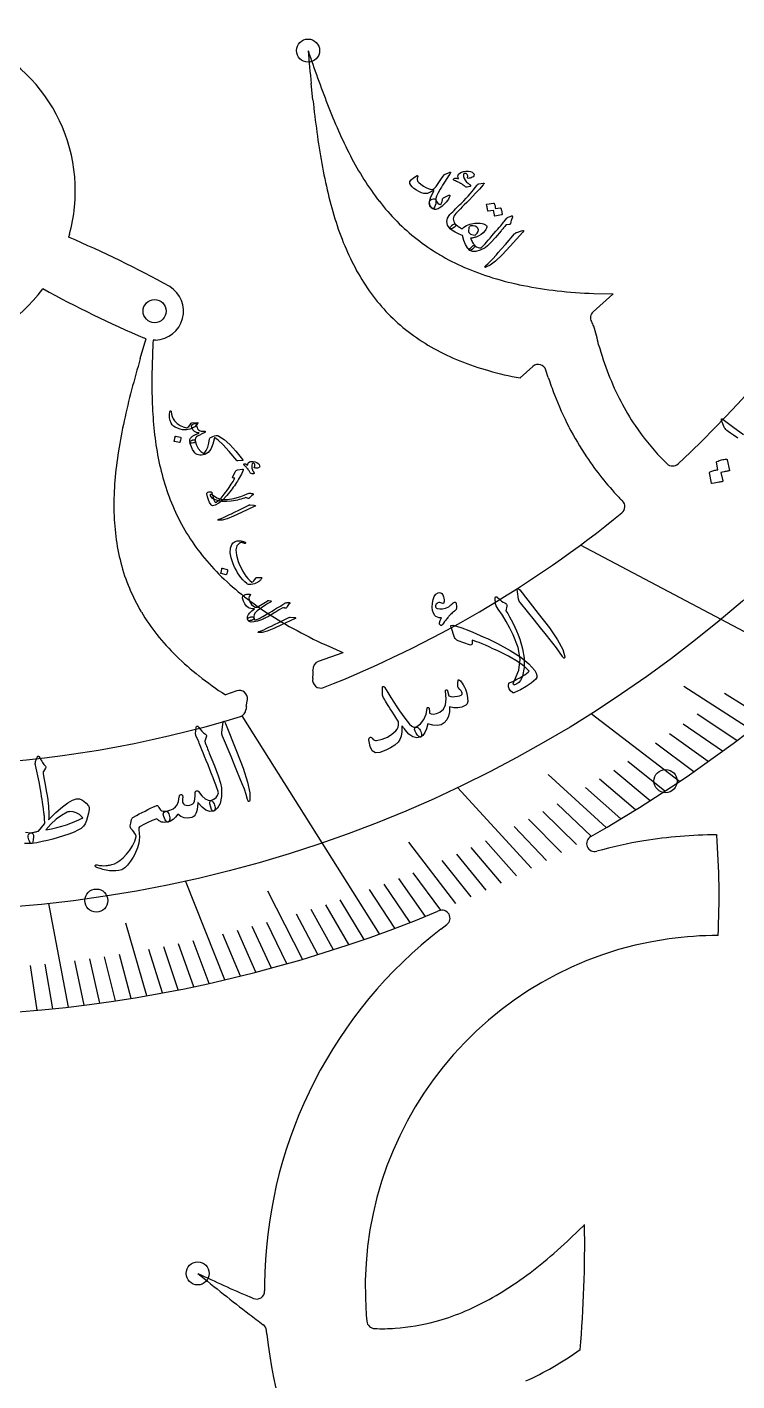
# Model space of a CAD drawing. Header units: millimetres. Extents: x -60 to 60, y -60 to 60.
# Drawn here: x 3.6 to 25.73, y -37.08 to 5.1 of the extents above; entities that cross this region are included whole.
import ezdxf

# ---------------------------------------------------------------- set-up
doc = ezdxf.new("R2010")
doc.units = ezdxf.units.MM
for name, color, linetype in [('CUT_INNER', 6, 'Continuous'), ('CUT_OUTER', 1, 'Continuous'), ('ENGRAVE', 7, 'Continuous'), ('ENGRAVE_FINE', 8, 'Continuous'), ('TEXT', 5, 'Continuous')]:
    doc.layers.add(name, color=color, linetype=linetype)

msp = doc.modelspace()

# ---------------------------------------------------------------- linework, layer by layer
at = {"layer": 'CUT_INNER'}
for points in [[(12.508, 2.835), (12.454, 3.343)], [(4.915, -1.362), (4.891, -1.443)], [(21.263, -3.196), (21.852, -3.211), (21.858, -3.211), (21.854, -3.215), (21.244, -3.767)], [(7.126, -5.225), (7.271, -4.735), (7.309, -4.609), (7.258, -4.593)], [(7.605, -4.648), (7.524, -4.647)], [(19.366, -5.47), (18.973, -5.826), (18.968, -5.83)], [(19.845, -5.819), (19.772, -5.582)], [(23.363, -8.318), (23.548, -8.5)], [(12.906, -14.147), (13.445, -14.386), (13.45, -14.389), (13.445, -14.391), (12.671, -14.668)], [(10.132, -15.576), (9.784, -15.701), (9.779, -15.702)], [(10.431, -16.061), (10.463, -15.849)], [(25.091, -20.064), (25.096, -20.065), (25.096, -20.069)], [(16.436, -22.432), (16.401, -22.447)], [(16.492, -23.006), (16.683, -22.862)], [(25.139, -23.201), (25.134, -23.201)], [(20.55, -32.624), (20.972, -32.212), (20.976, -32.208)], [(10.546, -34.463), (10.657, -34.509)], [(14.17, -35.026), (14.188, -35.22)], [(11.075, -35.625), (11.064, -35.506)]]:
    msp.add_lwpolyline(points, dxfattribs=at)
for centre, radius, start, end in [((0.001, 17.144), 42.853, 299.5985, 349.5534), ((0, 0), 5.1, 354.3557, 323.3202), ((0.003, 17.144), 35.052, 312.9694, 340.2817), ((150.139, 17.178), 138.378, 185.31119, 185.73794), ((120.272, 42.035), 114.301, 199.23999, 199.68948), ((44.308, 14.858), 33.622, 199.7004, 201.2205), ((49.642, 6.867), 37.352, 186.1973, 187.7505), ((31.27, 9.794), 19.635, 201.2166, 203.7852), ((36.016, 5.01), 23.601, 187.7439, 190.1451), ((25.718, 7.346), 13.567, 203.7815, 207.4342), ((29.04, 3.759), 16.514, 190.1368, 193.4639), ((22.767, 5.814), 10.243, 207.4339, 212.1818), ((21.099, 4.765), 8.272, 212.1891, 217.9759), ((24.863, 2.758), 12.218, 193.4558, 197.7928), ((20.202, 4.068), 7.136, 217.9944, 224.6501), ((0, 0), 5.1, 344.514, 354.3578), ((22.212, 1.906), 9.434, 197.7882, 203.1955), ((19.805, 3.678), 6.58, 224.662, 239.3289), ((-8.81, -33.496), 34.859, 61.0859, 66.8553), ((20.543, 1.191), 7.618, 203.1995, 209.6656), ((20.078, 4.143), 7.119, 239.3427, 246.4618), ((20.501, 5.12), 8.183, 246.4818, 253.0132), ((19.572, 0.64), 6.501, 209.6835, 217.065), ((21.002, 6.763), 9.901, 253.0207, 258.7723), ((21.494, 9.239), 12.425, 258.7703, 263.6789), ((21.019, 27.621), 35.029, 241.1003, 246.8691), ((7.572, -3.749), 0.9, 272.1094, 58.3594), ((19.079, 0.267), 5.883, 217.0565, 233.2503), ((21.886, 12.766), 15.975, 263.6715, 267.7623), ((21.412, -3.953), 0.25, 132.1875, 208.519), ((20.477, -4.494), 0.831, 19.4597, 30.5382), ((15.41, -6.078), 6.14, 12.0463, 17.6382), ((19.333, 0.614), 6.312, 233.2878, 241.0743), ((40.995, -6.283), 33.511, 177.2016, 178.7218), ((19.797, 1.461), 7.279, 241.0981, 248.1559), ((30.878, -2.138), 9.83, 195.687, 201.3727), ((42.976, -15.71), 37.352, 163.6973, 165.2505), ((20.393, 2.949), 8.882, 248.164, 254.2777), ((19.533, -5.656), 0.25, 17.1412, 132.1875), ((27.123, -5.976), 19.635, 178.7166, 181.2852), ((21.018, 5.16), 11.179, 254.2626, 259.4357), ((30.433, -2.3), 11.157, 198.3831, 201.2799), ((29.777, -2.568), 8.648, 201.3814, 207.4554), ((29.677, -12.212), 23.601, 165.2439, 167.6451), ((21.056, -6.113), 13.567, 181.2815, 184.9342), ((29.803, -2.556), 10.477, 201.2241, 207.2674), ((29.082, -2.927), 7.866, 207.4674, 213.8966), ((22.754, -10.697), 16.514, 167.6368, 170.9639), ((17.745, -6.399), 10.243, 184.9339, 189.6818), ((29.098, -2.918), 9.685, 207.2775, 213.6824), ((28.685, -3.195), 7.387, 213.8888, 223.9072), ((18.511, -10.025), 12.218, 170.9558, 175.2928), ((15.802, -6.729), 8.272, 189.6891, 195.4759), ((28.699, -3.183), 9.206, 213.6825, 223.6678), ((23.723, -8.321), 0.25, 225.5304, 313.0664), ((15.736, -9.797), 9.434, 175.2882, 180.6955), ((14.706, -7.03), 7.136, 195.4944, 202.1501), ((24.099, -7.601), 2.828, 223.269, 226.6753), ((21.984, -9.837), 0.25, 309.1992, 45.5304), ((13.92, -9.818), 7.618, 180.6995, 187.1656), ((14.19, -7.238), 6.58, 202.162, 216.8289), ((0.004, 17.137), 35.045, 291.484, 309.1746), ((12.812, -9.956), 6.501, 187.1835, 194.565), ((14.621, -6.914), 7.119, 216.8427, 223.9618), ((12.214, -10.112), 5.883, 194.5565, 210.7503), ((15.385, -6.173), 8.183, 223.9818, 230.5132), ((16.477, -4.846), 9.901, 230.5207, 236.2723), ((12.581, -9.889), 6.312, 210.7878, 218.5743), ((17.878, -2.747), 12.425, 236.2703, 241.1789), ((13.335, -9.284), 7.279, 218.5981, 225.6559), ((19.591, 0.362), 15.975, 241.1715, 245.2623), ((14.454, -8.137), 8.882, 225.664, 231.7777), ((12.755, -14.903), 0.25, 109.6875, 186.0031), ((15.878, -6.333), 11.179, 231.7626, 236.9357), ((11.835, -15.066), 0.679, 349.1614, 357.9652), ((11.682, -15.046), 0.833, 356.9487, 8.0314), ((10.216, -15.812), 0.25, 351.3275, 109.6875), ((12.747, -15.241), 0.25, 169.1281, 291.6211), ((0, 17.143), 35.052, 257.3445, 286.9945), ((10.172, -16.14), 0.25, 287.0508, 355.4679), ((11.834, -16.258), 1.416, 172.0107, 176.0207), ((21.291, -20.334), 0.25, 119.7083, 284.9438), ((25.115, -34.157), 14.093, 90.0968, 99.3545), ((1.252, -21.959), 23.919, 357.0249, 4.5314), ((25.086, -34.014), 13.947, 99.3308, 105.513), ((0.001, 17.143), 42.852, 260.37, 292.5015), ((16.533, -22.662), 0.25, 306.9677, 112.6758), ((25.118, -34.182), 14.118, 127.6647, 178.0017), ((25.118, -34.182), 10.98, 97.891, 184.4085), ((25.126, -34.25), 11.049, 89.9544, 97.8814), ((-18.296, -32.753), 39.276, 355.1035, 0.794), ((9.549, -21.041), 15.975, 309.4327, 313.5235), ((95.864, 73.922), 138.378, 231.07241, 231.49915), ((57.22, 69.865), 114.301, 245.00121, 245.4507), ((22.291, -34.122), 11.29, 177.8047, 180.7797), ((11.803, -23.783), 12.425, 304.5315, 309.4401), ((23.693, -3.518), 33.622, 245.4616, 246.9817), ((13.233, -25.863), 9.901, 298.7819, 304.5336), ((41.323, 5.335), 50.749, 231.4844, 232.6359), ((10.752, -34.278), 0.25, 247.6144, 0.4494), ((14.061, -27.368), 8.183, 292.243, 298.7744), ((20.485, -22.141), 16.265, 232.2378, 234.1599), ((14.467, -28.353), 7.119, 285.104, 292.223), ((10.815, -35.529), 0.25, 5.1714, 54.1117), ((14.437, -35.197), 0.25, 185.1685, 268.6843), ((14.607, -28.864), 6.588, 274.0437, 285.0798), ((25.117, -34.182), 14.116, 185.866, 229.8938), ((14.656, -30.109), 5.343, 267.5898, 274.4668), ((14.393, -26.969), 11.179, 300.0239, 305.197), ((15.541, -28.96), 8.882, 293.9253, 300.039)]:
    msp.add_arc(centre, radius, start, end, dxfattribs=at)
at = {"layer": 'CUT_OUTER'}
msp.add_circle((0, 0), 60, dxfattribs=at)
at = {"layer": 'ENGRAVE'}
for points in [[(28.344, -14.997), (20.852, -11.033)], [(14.584, -23.151), (10.306, -16.36)], [(23.932, -18.404), (21.181, -16.289)], [(19.323, -21.105), (17.018, -18.588)], [(9.763, -24.582), (8.539, -21.501)], [(4.892, -25.429), (4.272, -22.202)]]:
    msp.add_lwpolyline(points, dxfattribs=at)
for centre, radius in [((0, 17.145), 39.579), ((12.355, 4.371), 0.36), ((7.572, -3.747), 0.36), ((23.5, -18.39), 0.36), ((5.756, -22.112), 0.36), ((8.915, -33.727), 0.36)]:
    msp.add_circle(centre, radius, dxfattribs=at)
at = {"layer": 'ENGRAVE_FINE'}
for points in [[(26.168, -16.792), (24.068, -15.445)], [(26.608, -16.448), (25.335, -15.662)], [(25.725, -17.129), (24.483, -16.302)], [(25.28, -17.459), (24.054, -16.612)], [(24.383, -18.096), (23.191, -17.211)], [(24.833, -17.781), (23.623, -16.915)], [(23.024, -18.999), (21.883, -18.058)], [(23.479, -18.705), (22.32, -17.782)], [(21.648, -19.84), (19.837, -18.18)], [(22.567, -19.286), (21.444, -18.327)], [(22.108, -19.566), (21.004, -18.589)], [(20.722, -20.366), (19.676, -19.338)], [(21.186, -20.106), (20.12, -19.095)], [(19.791, -20.866), (18.785, -19.805)], [(20.257, -20.619), (19.231, -19.574)], [(18.855, -21.339), (17.889, -20.246)], [(16.967, -22.207), (15.5, -20.287)], [(17.913, -21.786), (16.99, -20.663)], [(18.384, -21.566), (17.44, -20.458)], [(17.441, -22), (16.539, -20.863)], [(16.017, -22.604), (15.181, -21.425)], [(16.492, -22.409), (15.635, -21.244)], [(12.181, -23.942), (11.101, -21.819)], [(15.063, -22.975), (14.273, -21.77)], [(15.54, -22.792), (14.728, -21.601)], [(13.626, -23.485), (12.906, -22.245)], [(14.105, -23.321), (13.362, -22.093)], [(12.664, -23.796), (11.992, -22.533)], [(13.145, -23.643), (12.449, -22.392)], [(7.332, -25.077), (6.671, -22.816)], [(10.248, -24.466), (9.698, -23.155)], [(10.732, -24.344), (10.158, -23.041)], [(11.216, -24.216), (10.617, -22.922)], [(11.699, -24.081), (11.075, -22.798)], [(8.305, -24.897), (7.857, -23.554)], [(8.792, -24.798), (8.318, -23.462)], [(9.277, -24.693), (8.778, -23.365)], [(5.381, -25.37), (5.088, -23.992)], [(5.869, -25.305), (5.551, -23.932)], [(6.357, -25.235), (6.012, -23.867)], [(6.845, -25.159), (6.474, -23.797)], [(7.819, -24.99), (7.396, -23.64)], [(3.915, -25.53), (3.702, -24.14)], [(4.404, -25.482), (4.164, -24.096)]]:
    msp.add_lwpolyline(points, dxfattribs=at)
at = {"layer": 'TEXT'}
for points in [[(16.773, 0.521), (16.736, 0.469), (16.699, 0.415), (16.662, 0.359), (16.625, 0.302), (16.587, 0.244), (16.549, 0.183), (16.511, 0.12), (16.473, 0.055), (16.407, -0.065), (16.362, -0.161), (16.338, -0.232), (16.336, -0.278), (16.341, -0.313), (16.34, -0.353), (16.334, -0.399), (16.321, -0.45), (16.3, -0.507), (16.275, -0.54), (16.246, -0.549), (16.214, -0.534), (16.15, -0.449), (16.139, -0.332), (16.181, -0.184), (16.275, -0.004), (16.276, -0.001), (16.277, 0.002), (16.276, 0.005), (16.274, 0.007), (16.272, 0.009), (16.27, 0.01), (16.266, 0.01), (16.262, 0.01), (16.235, -0.006), (16.205, -0.022), (16.173, -0.038), (16.139, -0.054), (16.105, -0.068), (16.076, -0.077), (16.05, -0.083), (16.028, -0.084), (15.961, -0.076), (15.89, -0.055), (15.814, -0.022), (15.733, 0.024), (15.657, 0.076), (15.598, 0.127), (15.557, 0.178), (15.532, 0.228), (15.53, 0.288), (15.566, 0.349), (15.64, 0.411), (15.754, 0.475), (15.759, 0.475), (15.764, 0.475), (15.768, 0.472), (15.772, 0.469), (15.776, 0.463), (15.778, 0.458), (15.778, 0.452), (15.776, 0.447), (15.764, 0.42), (15.756, 0.396), (15.753, 0.374), (15.753, 0.354), (15.771, 0.308), (15.811, 0.259), (15.871, 0.205), (15.953, 0.148), (16.047, 0.094), (16.128, 0.06), (16.197, 0.045), (16.254, 0.051), (16.292, 0.078), (16.345, 0.138), (16.412, 0.231), (16.493, 0.357), (16.537, 0.422), (16.575, 0.472), (16.608, 0.506), (16.634, 0.524), (16.761, 0.578), (16.774, 0.583), (16.785, 0.586), (16.793, 0.585), (16.798, 0.582), (16.8, 0.575), (16.797, 0.562), (16.788, 0.544), (16.773, 0.521)], [(17.267, 0.126), (17.241, 0.145), (17.218, 0.163), (17.196, 0.179), (17.176, 0.194), (17.158, 0.207), (17.141, 0.218), (17.126, 0.228), (17.113, 0.235), (17.099, 0.242), (17.082, 0.251), (17.062, 0.261), (17.039, 0.272), (17.013, 0.284), (16.984, 0.298), (16.952, 0.312), (16.916, 0.328), (16.903, 0.335), (16.894, 0.345), (16.891, 0.355), (16.892, 0.368), (16.907, 0.387), (16.936, 0.395), (16.981, 0.392), (17.042, 0.378), (17.032, 0.422), (17.03, 0.46), (17.035, 0.493), (17.049, 0.519), (17.086, 0.556), (17.137, 0.585), (17.201, 0.605), (17.279, 0.618), (17.357, 0.62), (17.422, 0.609), (17.475, 0.584), (17.516, 0.545), (17.531, 0.517), (17.533, 0.491), (17.522, 0.466), (17.499, 0.443), (17.469, 0.423), (17.439, 0.408), (17.408, 0.397), (17.378, 0.392), (17.353, 0.391), (17.337, 0.397), (17.329, 0.408), (17.33, 0.426), (17.335, 0.449), (17.334, 0.471), (17.328, 0.491), (17.316, 0.51), (17.301, 0.526), (17.284, 0.538), (17.265, 0.544), (17.245, 0.545), (17.225, 0.541), (17.211, 0.533), (17.203, 0.52), (17.2, 0.502), (17.206, 0.447), (17.224, 0.391), (17.255, 0.334), (17.299, 0.275), (17.304, 0.271), (17.309, 0.266), (17.315, 0.261), (17.322, 0.256), (17.33, 0.25), (17.338, 0.244), (17.347, 0.237), (17.356, 0.23), (17.366, 0.222), (17.376, 0.215), (17.384, 0.209), (17.391, 0.204), (17.398, 0.199), (17.403, 0.195), (17.408, 0.191), (17.412, 0.187), (17.418, 0.179), (17.421, 0.171), (17.421, 0.163), (17.419, 0.154), (17.415, 0.147), (17.411, 0.142), (17.406, 0.138), (17.401, 0.135), (17.353, 0.123), (17.315, 0.117), (17.286, 0.119), (17.267, 0.126)], [(17.819, 0.243), (17.827, 0.244), (17.834, 0.244), (17.838, 0.243), (17.841, 0.24), (17.842, 0.234), (17.839, 0.224), (17.83, 0.21), (17.816, 0.192), (17.697, 0.058), (17.586, -0.065), (17.482, -0.176), (17.386, -0.276), (17.302, -0.359), (17.227, -0.434), (17.161, -0.501), (17.103, -0.559), (17.055, -0.608), (17.015, -0.648), (16.983, -0.68), (16.96, -0.703), (16.902, -0.784), (16.881, -0.867), (16.896, -0.951), (16.947, -1.038), (16.96, -1.063), (16.959, -1.087), (16.945, -1.11), (16.917, -1.133), (16.868, -1.162), (16.83, -1.18), (16.803, -1.187), (16.788, -1.182), (16.708, -1.067), (16.68, -0.955), (16.704, -0.845), (16.779, -0.738), (16.821, -0.694), (16.864, -0.65), (16.907, -0.606), (16.95, -0.562), (16.994, -0.519), (17.038, -0.475), (17.082, -0.432), (17.126, -0.388), (17.211, -0.305), (17.286, -0.229), (17.351, -0.159), (17.405, -0.096), (17.457, -0.034), (17.511, 0.033), (17.567, 0.105), (17.626, 0.181), (17.637, 0.195), (17.649, 0.205), (17.662, 0.212), (17.675, 0.216)], [(16.525, -0.355), (16.533, -0.329), (16.539, -0.306), (16.543, -0.285), (16.545, -0.267), (16.548, -0.252), (16.554, -0.239), (16.565, -0.229), (16.579, -0.219), (16.748, -0.134), (16.764, -0.129), (16.774, -0.133), (16.776, -0.145), (16.771, -0.168), (16.756, -0.208), (16.733, -0.253), (16.702, -0.3), (16.663, -0.35), (16.622, -0.395), (16.58, -0.437), (16.536, -0.475), (16.491, -0.509), (16.448, -0.536), (16.409, -0.557), (16.372, -0.571), (16.338, -0.58), (16.308, -0.58), (16.276, -0.571), (16.242, -0.554), (16.207, -0.527), (16.177, -0.496), (16.154, -0.461), (16.14, -0.422), (16.135, -0.38), (16.14, -0.339), (16.156, -0.305), (16.185, -0.277), (16.226, -0.256), (16.265, -0.245), (16.296, -0.246), (16.32, -0.258), (16.336, -0.282), (16.368, -0.34), (16.405, -0.384), (16.447, -0.411), (16.493, -0.423), (16.499, -0.419), (16.506, -0.406), (16.515, -0.385), (16.525, -0.355)], [(18.346, -0.528), (18.35, -0.528), (18.355, -0.53), (18.359, -0.533), (18.363, -0.539), (18.372, -0.562), (18.38, -0.585), (18.387, -0.609), (18.393, -0.632), (18.397, -0.656), (18.401, -0.68), (18.403, -0.705), (18.404, -0.73), (18.403, -0.736), (18.4, -0.741), (18.396, -0.744), (18.39, -0.746), (18.178, -0.783), (18.174, -0.783), (18.171, -0.779), (18.169, -0.773), (18.167, -0.764), (18.167, -0.757), (18.166, -0.747), (18.163, -0.733), (18.16, -0.716), (18.156, -0.694), (18.151, -0.669), (18.145, -0.64), (18.137, -0.607), (17.972, -0.634), (17.966, -0.634), (17.962, -0.631), (17.959, -0.625), (17.958, -0.615), (17.957, -0.607), (17.955, -0.594), (17.952, -0.577), (17.949, -0.555), (17.944, -0.529), (17.939, -0.498), (17.932, -0.462), (17.923, -0.42), (17.924, -0.415), (17.925, -0.412), (17.928, -0.41), (17.932, -0.409), (18.14, -0.379), (18.145, -0.379), (18.149, -0.381), (18.153, -0.384), (18.157, -0.39), (18.165, -0.409), (18.173, -0.428), (18.179, -0.448), (18.184, -0.468), (18.188, -0.488), (18.191, -0.508), (18.193, -0.529), (18.195, -0.549)], [(18.589, -0.82), (18.629, -0.806), (18.66, -0.795), (18.683, -0.786), (18.698, -0.78), (18.707, -0.777), (18.716, -0.776), (18.723, -0.778), (18.73, -0.783), (18.734, -0.791), (18.736, -0.799), (18.734, -0.809), (18.73, -0.819), (18.705, -0.868), (18.687, -0.917), (18.675, -0.965), (18.669, -1.012), (18.667, -1.026), (18.659, -1.037), (18.645, -1.044), (18.627, -1.047), (18.537, -1.058), (18.515, -1.083), (18.493, -1.108), (18.472, -1.132), (18.451, -1.155), (18.43, -1.179), (18.41, -1.202), (18.391, -1.224), (18.372, -1.246), (18.195, -1.451), (18.053, -1.607), (17.946, -1.714), (17.874, -1.772), (17.719, -1.851), (17.587, -1.891), (17.479, -1.891), (17.394, -1.852), (17.393, -1.85), (17.391, -1.848), (17.39, -1.846), (17.388, -1.845), (17.388, -1.825), (17.405, -1.798), (17.438, -1.762), (17.487, -1.719), (17.507, -1.704), (17.524, -1.698), (17.54, -1.698), (17.554, -1.707), (17.604, -1.744), (17.654, -1.767), (17.704, -1.775), (17.756, -1.77), (17.791, -1.734), (17.831, -1.693), (17.875, -1.647), (17.922, -1.594), (17.974, -1.536), (18.029, -1.473), (18.088, -1.404), (18.151, -1.33), (18.213, -1.258), (18.269, -1.194), (18.318, -1.136), (18.361, -1.085), (18.398, -1.042), (18.428, -1.006), (18.452, -0.978), (18.471, -0.957), (18.555, -0.848), (18.565, -0.838), (18.574, -0.83), (18.582, -0.824), (18.589, -0.82)], [(17.913, -1.075), (17.915, -1.077), (17.917, -1.08), (17.919, -1.082), (17.92, -1.085), (17.921, -1.087), (17.922, -1.089), (17.923, -1.091), (17.924, -1.094), (17.926, -1.128), (17.918, -1.163), (17.902, -1.2), (17.876, -1.237), (17.816, -1.304), (17.749, -1.36), (17.676, -1.404), (17.596, -1.437), (17.576, -1.443), (17.555, -1.449), (17.535, -1.455), (17.514, -1.46), (17.492, -1.464), (17.47, -1.469), (17.448, -1.472), (17.425, -1.476), (17.44, -1.511), (17.455, -1.545), (17.471, -1.577), (17.487, -1.607), (17.503, -1.635), (17.52, -1.661), (17.536, -1.685), (17.554, -1.707), (17.558, -1.718), (17.556, -1.731), (17.546, -1.748), (17.529, -1.768), (17.482, -1.816), (17.444, -1.845), (17.415, -1.857), (17.394, -1.852), (17.326, -1.775), (17.265, -1.673), (17.212, -1.546), (17.166, -1.394), (17.117, -1.373), (17.064, -1.348), (17.007, -1.319), (16.947, -1.286), (16.887, -1.252), (16.841, -1.223), (16.808, -1.2), (16.788, -1.182), (16.781, -1.17), (16.78, -1.155), (16.786, -1.136), (16.798, -1.115), (16.805, -1.104), (16.814, -1.093), (16.823, -1.084), (16.833, -1.075), (16.843, -1.067), (16.854, -1.059), (16.864, -1.052), (16.876, -1.044), (16.898, -1.033), (16.918, -1.029), (16.934, -1.03), (16.947, -1.038), (16.975, -1.059), (17.002, -1.079), (17.029, -1.098), (17.056, -1.117), (17.082, -1.134), (17.109, -1.151), (17.136, -1.168), (17.163, -1.184), (17.2, -1.144), (17.244, -1.109), (17.294, -1.079), (17.351, -1.052), (17.401, -1.035), (17.451, -1.022), (17.504, -1.012), (17.557, -1.006), (17.612, -1.003), (17.668, -1.005), (17.726, -1.01), (17.786, -1.02), (17.829, -1.03), (17.864, -1.042), (17.892, -1.058), (17.913, -1.075)], [(17.653, -1.165), (17.613, -1.126), (17.562, -1.101), (17.498, -1.09), (17.423, -1.093), (17.404, -1.1), (17.387, -1.117), (17.373, -1.145), (17.363, -1.183), (17.359, -1.225), (17.362, -1.262), (17.373, -1.294), (17.392, -1.322), (17.42, -1.344), (17.459, -1.361), (17.508, -1.372), (17.567, -1.376), (17.624, -1.32), (17.657, -1.266), (17.667, -1.214), (17.653, -1.165)], [(19.005, -1.244), (19.053, -1.231), (19.077, -1.234), (19.076, -1.253), (19.052, -1.288), (18.655, -1.722), (18.41, -1.988), (18.203, -2.186), (18.031, -2.317), (17.896, -2.381), (17.883, -2.382), (17.873, -2.381), (17.868, -2.377), (17.868, -2.371), (17.87, -2.363), (17.875, -2.354), (17.882, -2.346), (17.892, -2.336), (17.968, -2.267), (18.047, -2.189), (18.126, -2.104), (18.207, -2.012), (18.229, -1.988), (18.287, -1.923), (18.38, -1.817), (18.51, -1.669), (18.795, -1.34), (18.812, -1.324), (18.828, -1.31), (18.845, -1.3), (18.862, -1.292)], [(8.052, -6.873), (8.053, -6.867), (8.056, -6.861), (8.059, -6.857), (8.062, -6.854), (8.066, -6.853), (8.069, -6.852), (8.073, -6.853), (8.078, -6.854), (8.081, -6.857), (8.083, -6.86), (8.085, -6.865), (8.085, -6.871), (8.096, -6.956), (8.117, -7.033), (8.149, -7.101), (8.191, -7.16), (8.276, -7.245), (8.367, -7.31), (8.464, -7.356), (8.567, -7.383), (8.569, -7.383), (8.571, -7.384), (8.572, -7.384), (8.573, -7.384), (8.574, -7.384), (8.575, -7.384), (8.576, -7.384), (8.577, -7.384), (8.609, -7.366), (8.643, -7.336), (8.678, -7.292), (8.716, -7.237), (8.718, -7.234), (8.721, -7.232), (8.723, -7.231), (8.725, -7.231), (8.916, -7.218), (8.924, -7.221), (8.923, -7.232), (8.913, -7.251), (8.893, -7.278), (8.861, -7.314), (8.824, -7.346), (8.781, -7.376), (8.733, -7.402), (8.704, -7.414), (8.667, -7.425), (8.622, -7.435), (8.568, -7.444), (8.508, -7.447), (8.441, -7.44), (8.369, -7.423), (8.291, -7.396), (8.218, -7.363), (8.159, -7.326), (8.116, -7.286), (8.086, -7.242), (8.054, -7.157), (8.038, -7.067), (8.037, -6.973), (8.052, -6.873)], [(9.151, -7.502), (9.15, -7.51), (9.147, -7.518), (9.14, -7.524), (9.13, -7.53), (9.123, -7.534), (9.114, -7.538), (9.101, -7.545), (9.086, -7.553), (9.068, -7.561), (9.047, -7.572), (9.025, -7.583), (8.999, -7.596), (8.951, -7.621), (8.911, -7.645), (8.881, -7.667), (8.86, -7.688), (8.845, -7.71), (8.836, -7.733), (8.832, -7.759), (8.834, -7.787), (8.835, -7.814), (8.827, -7.833), (8.81, -7.846), (8.785, -7.853), (8.743, -7.856), (8.711, -7.856), (8.691, -7.851), (8.682, -7.843), (8.671, -7.791), (8.675, -7.744), (8.696, -7.701), (8.732, -7.663), (8.745, -7.654), (8.758, -7.644), (8.773, -7.635), (8.788, -7.625), (8.805, -7.615), (8.823, -7.605), (8.842, -7.595), (8.863, -7.585), (8.883, -7.576), (8.902, -7.568), (8.917, -7.561), (8.931, -7.554), (8.942, -7.549), (8.95, -7.545), (8.956, -7.543), (8.959, -7.542), (8.96, -7.541), (8.961, -7.54), (8.961, -7.54), (8.96, -7.539), (8.959, -7.538), (8.957, -7.538), (8.955, -7.537), (8.951, -7.537), (8.878, -7.524), (8.816, -7.494), (8.768, -7.444), (8.731, -7.376), (8.724, -7.345), (8.727, -7.316), (8.742, -7.292), (8.768, -7.271), (8.794, -7.258), (8.817, -7.251), (8.837, -7.249), (8.855, -7.252), (8.869, -7.258), (8.878, -7.266), (8.882, -7.276), (8.881, -7.288), (8.879, -7.299), (8.877, -7.308), (8.877, -7.316), (8.878, -7.322), (8.894, -7.372), (8.914, -7.412), (8.938, -7.443), (8.967, -7.464), (8.991, -7.474), (9.026, -7.481), (9.071, -7.484), (9.128, -7.485), (9.137, -7.485), (9.144, -7.488), (9.148, -7.494), (9.151, -7.502)], [(8.38, -7.678), (8.383, -7.679), (8.385, -7.682), (8.387, -7.685), (8.388, -7.69), (8.387, -7.728), (8.381, -7.765), (8.373, -7.801), (8.36, -7.836), (8.358, -7.84), (8.355, -7.842), (8.351, -7.843), (8.347, -7.843), (8.19, -7.809), (8.185, -7.807), (8.183, -7.804), (8.183, -7.798), (8.185, -7.792), (8.187, -7.785), (8.189, -7.776), (8.193, -7.763), (8.196, -7.747), (8.201, -7.728), (8.206, -7.704), (8.211, -7.677), (8.217, -7.646), (8.219, -7.642), (8.221, -7.639), (8.223, -7.638), (8.226, -7.639)], [(8.834, -7.787), (8.873, -7.921), (8.932, -8.031), (9.01, -8.117), (9.109, -8.18), (9.112, -8.181), (9.115, -8.182), (9.119, -8.181), (9.122, -8.18), (9.181, -8.089), (9.229, -7.982), (9.264, -7.859), (9.288, -7.72), (9.296, -7.703), (9.314, -7.686), (9.343, -7.669), (9.383, -7.652), (9.442, -7.632), (9.494, -7.623), (9.54, -7.626), (9.579, -7.639), (9.738, -7.747), (9.913, -7.904), (10.104, -8.112), (10.309, -8.371), (10.312, -8.373), (10.314, -8.376), (10.316, -8.379), (10.317, -8.381), (10.318, -8.384), (10.319, -8.386), (10.319, -8.388), (10.32, -8.39), (10.321, -8.394), (10.32, -8.398), (10.318, -8.401), (10.313, -8.403), (10.312, -8.404), (10.311, -8.404), (10.31, -8.404), (10.309, -8.404), (10.307, -8.404), (10.305, -8.404), (10.303, -8.404), (10.3, -8.404), (10.168, -8.415), (10.156, -8.415), (10.146, -8.413), (10.137, -8.408), (10.131, -8.402), (9.893, -8.119), (9.7, -7.906), (9.552, -7.764), (9.45, -7.691), (9.446, -7.69), (9.443, -7.691), (9.441, -7.694), (9.439, -7.699), (9.389, -7.893), (9.322, -8.044), (9.24, -8.149), (9.142, -8.21), (9.085, -8.228), (9.031, -8.236), (8.982, -8.236), (8.938, -8.228), (8.896, -8.212), (8.86, -8.191), (8.83, -8.165), (8.805, -8.134), (8.757, -8.054), (8.719, -7.976), (8.691, -7.901), (8.675, -7.829), (8.676, -7.817), (8.682, -7.806), (8.692, -7.796), (8.708, -7.786), (8.726, -7.777), (8.742, -7.77), (8.755, -7.764), (8.767, -7.759), (8.783, -7.755), (8.798, -7.753), (8.809, -7.755), (8.819, -7.76), (8.824, -7.764), (8.829, -7.77), (8.832, -7.778), (8.834, -7.787)], [(10.553, -8.784), (10.541, -8.764), (10.53, -8.745), (10.519, -8.727), (10.509, -8.711), (10.5, -8.697), (10.492, -8.684), (10.484, -8.673), (10.477, -8.664), (10.47, -8.655), (10.46, -8.645), (10.45, -8.632), (10.437, -8.618), (10.422, -8.601), (10.406, -8.584), (10.387, -8.564), (10.367, -8.543), (10.36, -8.534), (10.357, -8.525), (10.358, -8.517), (10.362, -8.508), (10.378, -8.499), (10.401, -8.502), (10.431, -8.517), (10.469, -8.545), (10.475, -8.511), (10.485, -8.484), (10.498, -8.463), (10.515, -8.448), (10.552, -8.433), (10.595, -8.428), (10.646, -8.432), (10.703, -8.446), (10.758, -8.467), (10.8, -8.494), (10.83, -8.526), (10.847, -8.565), (10.85, -8.588), (10.843, -8.607), (10.829, -8.622), (10.806, -8.631), (10.779, -8.636), (10.754, -8.638), (10.73, -8.637), (10.707, -8.632), (10.69, -8.625), (10.68, -8.617), (10.678, -8.606), (10.684, -8.594), (10.694, -8.579), (10.699, -8.564), (10.701, -8.548), (10.698, -8.532), (10.692, -8.516), (10.684, -8.503), (10.672, -8.493), (10.659, -8.487), (10.644, -8.483), (10.631, -8.485), (10.622, -8.492), (10.615, -8.504), (10.603, -8.544), (10.6, -8.588), (10.605, -8.637), (10.619, -8.69), (10.62, -8.695), (10.623, -8.7), (10.626, -8.705), (10.629, -8.71), (10.633, -8.717), (10.636, -8.723), (10.641, -8.73), (10.645, -8.738), (10.65, -8.746), (10.655, -8.754), (10.659, -8.761), (10.662, -8.767), (10.665, -8.772), (10.668, -8.776), (10.67, -8.781), (10.671, -8.784), (10.673, -8.791), (10.673, -8.798), (10.671, -8.804), (10.667, -8.809), (10.662, -8.813), (10.658, -8.815), (10.653, -8.817), (10.649, -8.817), (10.612, -8.812), (10.584, -8.805), (10.564, -8.795), (10.553, -8.784)], [(25.087, -8.457), (25.087, -8.45), (25.09, -8.444), (25.095, -8.438), (25.103, -8.431), (25.138, -8.416), (25.174, -8.402), (25.209, -8.39), (25.245, -8.38), (25.282, -8.372), (25.319, -8.366), (25.358, -8.361), (25.396, -8.358), (25.406, -8.36), (25.414, -8.364), (25.419, -8.37), (25.423, -8.38), (25.499, -8.708), (25.498, -8.714), (25.493, -8.719), (25.484, -8.723), (25.47, -8.726), (25.459, -8.727), (25.443, -8.729), (25.422, -8.733), (25.395, -8.739), (25.362, -8.747), (25.323, -8.756), (25.278, -8.767), (25.227, -8.779), (25.281, -9.037), (25.281, -9.047), (25.276, -9.054), (25.266, -9.058), (25.252, -9.06), (25.239, -9.062), (25.219, -9.065), (25.192, -9.07), (25.159, -9.076), (25.118, -9.084), (25.069, -9.094), (25.013, -9.106), (24.949, -9.12), (24.941, -9.12), (24.935, -9.117), (24.932, -9.113), (24.931, -9.106), (24.871, -8.782), (24.871, -8.775), (24.874, -8.769), (24.879, -8.762), (24.887, -8.756), (24.916, -8.742), (24.946, -8.73), (24.976, -8.72), (25.007, -8.711), (25.038, -8.704), (25.069, -8.699), (25.101, -8.695), (25.132, -8.693)], [(9.352, -9.396), (9.368, -9.456), (9.383, -9.51), (9.398, -9.558), (9.413, -9.6), (9.427, -9.636), (9.441, -9.666), (9.454, -9.69), (9.466, -9.709), (9.55, -9.655), (9.643, -9.569), (9.745, -9.45), (9.855, -9.3), (9.895, -9.242), (9.932, -9.189), (9.964, -9.139), (9.993, -9.094), (10.018, -9.053), (10.04, -9.016), (10.057, -8.983), (10.071, -8.955), (10.018, -8.945), (10.008, -8.937), (10.004, -8.926), (10.005, -8.915), (10.01, -8.902), (10.093, -8.741), (10.104, -8.724), (10.118, -8.712), (10.134, -8.702), (10.152, -8.696), (10.308, -8.667), (10.319, -8.666), (10.328, -8.666), (10.334, -8.669), (10.337, -8.674), (10.335, -8.703), (10.315, -8.756), (10.277, -8.831), (10.221, -8.93), (10.188, -8.985), (10.155, -9.039), (10.123, -9.09), (10.09, -9.14), (10.058, -9.189), (10.025, -9.236), (9.993, -9.282), (9.96, -9.326), (9.824, -9.494), (9.695, -9.628), (9.574, -9.728), (9.46, -9.793), (9.417, -9.807), (9.382, -9.81), (9.353, -9.803), (9.332, -9.784), (9.287, -9.709), (9.25, -9.627), (9.22, -9.537), (9.198, -9.441), (9.197, -9.432), (9.197, -9.425), (9.198, -9.418), (9.202, -9.413), (9.233, -9.39), (9.264, -9.376), (9.296, -9.372), (9.329, -9.378), (9.339, -9.381), (9.346, -9.386), (9.351, -9.39), (9.352, -9.396)], [(9.414, -9.6), (9.382, -9.581), (9.355, -9.558), (9.334, -9.53), (9.318, -9.498), (9.312, -9.478), (9.31, -9.463), (9.313, -9.453), (9.319, -9.448), (9.33, -9.447), (9.342, -9.451), (9.357, -9.46), (9.374, -9.474), (9.511, -9.563), (9.667, -9.612), (9.845, -9.62), (10.044, -9.586), (10.151, -9.557), (10.256, -9.523), (10.36, -9.485), (10.461, -9.443), (10.491, -9.431), (10.515, -9.422), (10.533, -9.418), (10.546, -9.418), (10.565, -9.421), (10.581, -9.424), (10.595, -9.427), (10.607, -9.429), (10.618, -9.43), (10.626, -9.432), (10.632, -9.433), (10.636, -9.434), (10.642, -9.437), (10.646, -9.44), (10.649, -9.444), (10.651, -9.448), (10.65, -9.454), (10.649, -9.459), (10.647, -9.463), (10.644, -9.466), (10.603, -9.494), (10.572, -9.52), (10.549, -9.543), (10.535, -9.562), (10.525, -9.576), (10.513, -9.585), (10.499, -9.586), (10.484, -9.582), (10.418, -9.552), (10.37, -9.57), (10.319, -9.587), (10.267, -9.603), (10.211, -9.617), (10.153, -9.631), (10.093, -9.644), (10.03, -9.656), (9.964, -9.667), (9.812, -9.681), (9.67, -9.674), (9.537, -9.647), (9.414, -9.6)], [(10.661, -9.792), (10.698, -9.797), (10.714, -9.806), (10.708, -9.819), (10.681, -9.837), (10.279, -10.024), (10.033, -10.139), (9.831, -10.217), (9.674, -10.259), (9.562, -10.264), (9.551, -10.261), (9.545, -10.258), (9.543, -10.254), (9.545, -10.249), (9.549, -10.244), (9.554, -10.24), (9.562, -10.236), (9.571, -10.232), (9.645, -10.206), (9.721, -10.174), (9.801, -10.138), (9.884, -10.097), (9.906, -10.086), (9.965, -10.058), (10.061, -10.011), (10.194, -9.946), (10.487, -9.799), (10.503, -9.792), (10.519, -9.788), (10.533, -9.785), (10.547, -9.785)], [(10.909, -12.077), (10.898, -12.094), (10.886, -12.11), (10.872, -12.126), (10.857, -12.141), (10.839, -12.156), (10.82, -12.17), (10.8, -12.184), (10.777, -12.197), (10.731, -12.22), (10.684, -12.239), (10.636, -12.253), (10.586, -12.262), (10.54, -12.265), (10.501, -12.261), (10.469, -12.252), (10.443, -12.236), (10.381, -12.18), (10.322, -12.117), (10.265, -12.049), (10.21, -11.975), (10.159, -11.896), (10.11, -11.81), (10.064, -11.719), (10.021, -11.622), (9.956, -11.435), (9.927, -11.272), (9.934, -11.134), (9.978, -11.022), (10.024, -10.965), (10.08, -10.927), (10.148, -10.905), (10.228, -10.902), (10.246, -10.903), (10.265, -10.906), (10.284, -10.91), (10.304, -10.915), (10.325, -10.921), (10.347, -10.929), (10.37, -10.937), (10.393, -10.946), (10.4, -10.949), (10.405, -10.954), (10.408, -10.959), (10.409, -10.965), (10.409, -10.969), (10.408, -10.974), (10.404, -10.978), (10.4, -10.982), (10.395, -10.984), (10.39, -10.986), (10.385, -10.985), (10.379, -10.983), (10.357, -10.975), (10.334, -10.968), (10.312, -10.963), (10.289, -10.96), (10.268, -10.96), (10.249, -10.963), (10.232, -10.968), (10.216, -10.977), (10.139, -11.064), (10.108, -11.188), (10.121, -11.348), (10.18, -11.544), (10.222, -11.649), (10.267, -11.747), (10.315, -11.838), (10.366, -11.922), (10.42, -12), (10.477, -12.072), (10.537, -12.137), (10.601, -12.195), (10.633, -12.176), (10.666, -12.146), (10.7, -12.106), (10.734, -12.056), (10.738, -12.053), (10.747, -12.05), (10.759, -12.047), (10.776, -12.044), (10.778, -12.045), (10.78, -12.045), (10.781, -12.044), (10.782, -12.044), (10.806, -12.042), (10.833, -12.041), (10.863, -12.043), (10.897, -12.045), (10.908, -12.048), (10.914, -12.054), (10.914, -12.064), (10.909, -12.077)], [(9.834, -11.794), (9.837, -11.796), (9.839, -11.798), (9.841, -11.802), (9.842, -11.807), (9.84, -11.845), (9.835, -11.881), (9.826, -11.918), (9.814, -11.953), (9.811, -11.957), (9.808, -11.959), (9.805, -11.96), (9.801, -11.959), (9.643, -11.926), (9.639, -11.924), (9.637, -11.92), (9.637, -11.915), (9.639, -11.908), (9.641, -11.902), (9.643, -11.893), (9.646, -11.88), (9.65, -11.864), (9.655, -11.844), (9.659, -11.821), (9.665, -11.794), (9.671, -11.763), (9.673, -11.758), (9.675, -11.756), (9.677, -11.755), (9.68, -11.756)], [(10.479, -13.379), (10.469, -13.344), (10.464, -13.312), (10.465, -13.283), (10.472, -13.257), (10.501, -13.203), (10.545, -13.146), (10.607, -13.086), (10.684, -13.022), (10.62, -13.021), (10.567, -13.015), (10.526, -13.005), (10.497, -12.992), (10.438, -12.938), (10.388, -12.87), (10.347, -12.787), (10.315, -12.69), (10.312, -12.66), (10.319, -12.634), (10.336, -12.611), (10.364, -12.592), (10.399, -12.577), (10.439, -12.566), (10.484, -12.56), (10.534, -12.56), (10.541, -12.56), (10.547, -12.563), (10.552, -12.566), (10.555, -12.571), (10.558, -12.578), (10.557, -12.585), (10.555, -12.591), (10.549, -12.596), (10.52, -12.636), (10.51, -12.683), (10.518, -12.739), (10.544, -12.803), (10.597, -12.885), (10.652, -12.94), (10.71, -12.967), (10.77, -12.967), (11.077, -12.778), (11.092, -12.771), (11.105, -12.765), (11.118, -12.763), (11.129, -12.764), (11.19, -12.774), (11.199, -12.776), (11.205, -12.778), (11.209, -12.781), (11.211, -12.784), (11.21, -12.79), (11.206, -12.796), (11.198, -12.803), (11.186, -12.81), (11.107, -12.857), (11.035, -12.902), (10.97, -12.944), (10.911, -12.984), (10.858, -13.021), (10.813, -13.056), (10.773, -13.087), (10.74, -13.115), (10.701, -13.16), (10.676, -13.206), (10.665, -13.255), (10.669, -13.307), (10.67, -13.322), (10.664, -13.336), (10.651, -13.349), (10.632, -13.362), (10.621, -13.368), (10.611, -13.373), (10.6, -13.377), (10.588, -13.382), (10.576, -13.386), (10.565, -13.388), (10.552, -13.39), (10.539, -13.392), (10.515, -13.392), (10.497, -13.39), (10.485, -13.386), (10.479, -13.379)], [(16.952, -13.064), (16.916, -13.095), (16.883, -13.123), (16.853, -13.149), (16.825, -13.174), (16.8, -13.196), (16.779, -13.217), (16.76, -13.236), (16.745, -13.252), (16.73, -13.271), (16.712, -13.293), (16.692, -13.319), (16.668, -13.348), (16.642, -13.383), (16.613, -13.421), (16.581, -13.464), (16.547, -13.511), (16.531, -13.528), (16.515, -13.537), (16.498, -13.537), (16.48, -13.53), (16.456, -13.501), (16.454, -13.453), (16.473, -13.387), (16.514, -13.302), (16.446, -13.298), (16.389, -13.286), (16.343, -13.264), (16.308, -13.232), (16.266, -13.161), (16.24, -13.073), (16.23, -12.968), (16.235, -12.847), (16.256, -12.73), (16.292, -12.637), (16.344, -12.568), (16.41, -12.523), (16.456, -12.512), (16.495, -12.52), (16.528, -12.546), (16.555, -12.59), (16.575, -12.643), (16.589, -12.694), (16.595, -12.744), (16.595, -12.792), (16.589, -12.829), (16.576, -12.851), (16.557, -12.858), (16.531, -12.849), (16.498, -12.833), (16.466, -12.825), (16.435, -12.827), (16.404, -12.837), (16.376, -12.852), (16.354, -12.873), (16.339, -12.898), (16.331, -12.928), (16.331, -12.96), (16.339, -12.984), (16.355, -13.002), (16.381, -13.013), (16.463, -13.027), (16.55, -13.023), (16.644, -12.999), (16.742, -12.956), (16.75, -12.951), (16.759, -12.945), (16.768, -12.938), (16.778, -12.93), (16.789, -12.921), (16.8, -12.911), (16.812, -12.9), (16.825, -12.888), (16.84, -12.876), (16.853, -12.865), (16.864, -12.855), (16.874, -12.846), (16.883, -12.838), (16.891, -12.831), (16.898, -12.826), (16.905, -12.822), (16.918, -12.816), (16.931, -12.815), (16.943, -12.817), (16.955, -12.824), (16.964, -12.832), (16.971, -12.84), (16.976, -12.849), (16.978, -12.859), (16.982, -12.935), (16.979, -12.995), (16.969, -13.038), (16.952, -13.064)], [(19.04, -15.12), (19.013, -15.193), (18.975, -15.257), (18.925, -15.312), (18.864, -15.358), (18.825, -15.378), (18.795, -15.387), (18.773, -15.386), (18.759, -15.375), (18.753, -15.354), (18.757, -15.326), (18.77, -15.292), (18.793, -15.251), (18.927, -14.935), (18.965, -14.592), (18.907, -14.224), (18.755, -13.83), (18.65, -13.623), (18.536, -13.421), (18.415, -13.224), (18.285, -13.033), (18.248, -12.978), (18.221, -12.932), (18.205, -12.896), (18.199, -12.87), (18.197, -12.831), (18.195, -12.796), (18.194, -12.767), (18.192, -12.741), (18.191, -12.72), (18.19, -12.703), (18.189, -12.69), (18.189, -12.681), (18.192, -12.668), (18.196, -12.658), (18.202, -12.651), (18.21, -12.646), (18.221, -12.645), (18.232, -12.645), (18.241, -12.648), (18.248, -12.654), (18.323, -12.725), (18.388, -12.78), (18.443, -12.818), (18.488, -12.839), (18.52, -12.854), (18.542, -12.874), (18.552, -12.901), (18.55, -12.934), (18.521, -13.08), (18.579, -13.171), (18.635, -13.267), (18.691, -13.369), (18.745, -13.476), (18.798, -13.589), (18.85, -13.707), (18.902, -13.832), (18.953, -13.962), (19.046, -14.267), (19.093, -14.562), (19.09, -14.846), (19.04, -15.12)], [(18.88, -12.491), (18.871, -12.414), (18.881, -12.378), (18.91, -12.384), (18.957, -12.432), (19.527, -13.165), (19.878, -13.614), (20.134, -13.989), (20.294, -14.289), (20.357, -14.516), (20.356, -14.539), (20.352, -14.553), (20.344, -14.56), (20.334, -14.558), (20.322, -14.553), (20.31, -14.543), (20.298, -14.53), (20.286, -14.512), (20.198, -14.375), (20.098, -14.233), (19.986, -14.087), (19.863, -13.936), (19.832, -13.896), (19.746, -13.789), (19.606, -13.615), (19.412, -13.374), (18.977, -12.84), (18.957, -12.81), (18.94, -12.781), (18.928, -12.752), (18.921, -12.724)], [(11.764, -12.825), (11.773, -12.826), (11.78, -12.828), (11.785, -12.832), (11.789, -12.838), (11.79, -12.843), (11.789, -12.849), (11.786, -12.855), (11.78, -12.862), (11.751, -12.889), (11.727, -12.918), (11.708, -12.948), (11.694, -12.98), (11.688, -12.992), (11.678, -12.999), (11.665, -13.002), (11.65, -13), (11.642, -12.998), (11.633, -12.996), (11.625, -12.994), (11.617, -12.992), (11.608, -12.99), (11.6, -12.988), (11.591, -12.986), (11.583, -12.984), (11.567, -12.991), (11.524, -13.015), (11.454, -13.057), (11.357, -13.116), (11.304, -13.149), (11.254, -13.18), (11.207, -13.208), (11.163, -13.234), (11.122, -13.257), (11.085, -13.278), (11.05, -13.296), (11.019, -13.312), (10.99, -13.326), (10.96, -13.339), (10.93, -13.352), (10.9, -13.364), (10.87, -13.375), (10.839, -13.386), (10.808, -13.397), (10.776, -13.406), (10.667, -13.432), (10.581, -13.436), (10.52, -13.419), (10.481, -13.38), (10.472, -13.357), (10.472, -13.336), (10.481, -13.318), (10.499, -13.301), (10.522, -13.287), (10.547, -13.278), (10.573, -13.273), (10.601, -13.272), (10.629, -13.274), (10.649, -13.281), (10.662, -13.291), (10.669, -13.305), (10.672, -13.317), (10.675, -13.327), (10.678, -13.336), (10.68, -13.344), (10.682, -13.351), (10.685, -13.357), (10.687, -13.361), (10.69, -13.364), (10.718, -13.363), (10.757, -13.352), (10.808, -13.331), (10.87, -13.3), (10.906, -13.281), (10.948, -13.258), (10.994, -13.231), (11.046, -13.201), (11.102, -13.167), (11.165, -13.131), (11.232, -13.09), (11.305, -13.047), (11.377, -13.004), (11.439, -12.966), (11.493, -12.934), (11.538, -12.906), (11.574, -12.884), (11.602, -12.867), (11.621, -12.854), (11.632, -12.848), (11.646, -12.84), (11.662, -12.835), (11.68, -12.831), (11.7, -12.829), (11.71, -12.829), (11.72, -12.829), (11.729, -12.829), (11.737, -12.828), (11.744, -12.828), (11.751, -12.827), (11.758, -12.826), (11.764, -12.825)], [(11.913, -13.292), (11.95, -13.297), (11.966, -13.306), (11.96, -13.319), (11.933, -13.337), (11.532, -13.524), (11.285, -13.639), (11.083, -13.717), (10.926, -13.759), (10.814, -13.764), (10.804, -13.761), (10.797, -13.758), (10.795, -13.754), (10.797, -13.749), (10.801, -13.744), (10.807, -13.74), (10.814, -13.736), (10.823, -13.732), (10.897, -13.706), (10.974, -13.674), (11.053, -13.638), (11.137, -13.597), (11.159, -13.586), (11.217, -13.558), (11.313, -13.511), (11.446, -13.446), (11.74, -13.299), (11.756, -13.292), (11.771, -13.288), (11.786, -13.285), (11.8, -13.285)], [(18.638, -15.327), (18.758, -15.271), (18.865, -15.218), (18.959, -15.168), (19.041, -15.121), (19.11, -15.077), (19.168, -15.037), (19.213, -14.999), (19.247, -14.966), (19.101, -14.816), (18.886, -14.66), (18.603, -14.497), (18.252, -14.325), (18.119, -14.264), (17.997, -14.209), (17.884, -14.159), (17.782, -14.115), (17.689, -14.076), (17.607, -14.045), (17.535, -14.019), (17.474, -14.001), (17.474, -14.113), (17.459, -14.134), (17.44, -14.147), (17.417, -14.149), (17.39, -14.142), (17.035, -14.019), (16.999, -14.001), (16.968, -13.977), (16.944, -13.947), (16.926, -13.911), (16.813, -13.598), (16.806, -13.576), (16.804, -13.558), (16.808, -13.545), (16.816, -13.537), (16.874, -13.532), (16.985, -13.559), (17.149, -13.615), (17.367, -13.701), (17.489, -13.75), (17.609, -13.8), (17.725, -13.85), (17.838, -13.9), (17.949, -13.95), (18.056, -14), (18.161, -14.05), (18.263, -14.101), (18.66, -14.317), (18.988, -14.528), (19.243, -14.736), (19.424, -14.942), (19.471, -15.025), (19.492, -15.097), (19.487, -15.159), (19.456, -15.21), (19.316, -15.335), (19.159, -15.446), (18.983, -15.544), (18.789, -15.628), (18.771, -15.635), (18.755, -15.638), (18.741, -15.637), (18.729, -15.632), (18.669, -15.576), (18.629, -15.516), (18.609, -15.452), (18.609, -15.383), (18.613, -15.36), (18.619, -15.343), (18.628, -15.332), (18.638, -15.327)], [(15.716, -16.713), (15.747, -16.713), (15.776, -16.723), (15.802, -16.741), (15.827, -16.769), (15.852, -16.807), (15.872, -16.845), (15.886, -16.883), (15.894, -16.922), (15.896, -16.957), (15.891, -16.985), (15.879, -17.007), (15.86, -17.021), (15.742, -17.041), (15.622, -17.009), (15.501, -16.924), (15.379, -16.789), (15.36, -16.764), (15.343, -16.743), (15.329, -16.725), (15.318, -16.71), (15.309, -16.699), (15.303, -16.691), (15.299, -16.686), (15.298, -16.684), (15.288, -16.677), (15.282, -16.676), (15.279, -16.683), (15.279, -16.697), (15.279, -16.856), (15.26, -16.989), (15.22, -17.097), (15.16, -17.18), (15.059, -17.268), (14.931, -17.35), (14.777, -17.427), (14.596, -17.497), (14.461, -17.511), (14.359, -17.45), (14.29, -17.315), (14.254, -17.105), (14.254, -17.078), (14.259, -17.056), (14.268, -17.039), (14.283, -17.027), (14.3, -17.022), (14.316, -17.024), (14.334, -17.034), (14.351, -17.052), (14.387, -17.09), (14.423, -17.115), (14.459, -17.127), (14.493, -17.127), (14.669, -17.082), (14.828, -17.017), (14.967, -16.932), (15.088, -16.828), (15.134, -16.77), (15.165, -16.705), (15.179, -16.634), (15.178, -16.556), (15.162, -16.526), (15.121, -16.459), (15.056, -16.353), (14.964, -16.21), (14.916, -16.133), (14.873, -16.063), (14.835, -16), (14.801, -15.946), (14.773, -15.899), (14.749, -15.86), (14.73, -15.83), (14.716, -15.808), (14.697, -15.774), (14.683, -15.742), (14.675, -15.713), (14.673, -15.687), (14.674, -15.652), (14.674, -15.621), (14.674, -15.591), (14.675, -15.564), (14.675, -15.539), (14.675, -15.517), (14.674, -15.497), (14.673, -15.48), (14.674, -15.465), (14.678, -15.454), (14.685, -15.446), (14.695, -15.441), (14.71, -15.44), (14.722, -15.443), (14.732, -15.451), (14.741, -15.462), (14.841, -15.628), (14.938, -15.785), (15.031, -15.933), (15.121, -16.071), (15.207, -16.199), (15.289, -16.318), (15.368, -16.427), (15.443, -16.527), (15.519, -16.617), (15.591, -16.678), (15.656, -16.71), (15.716, -16.713)], [(17.031, -15.242), (17.035, -15.233), (17.044, -15.23), (17.059, -15.233), (17.078, -15.243), (17.103, -15.262), (17.131, -15.294), (17.162, -15.338), (17.195, -15.394), (17.231, -15.459), (17.262, -15.525), (17.287, -15.592), (17.306, -15.66), (17.331, -15.798), (17.334, -15.905), (17.315, -15.981), (17.274, -16.026), (17.152, -16.081), (17.025, -16.107), (16.896, -16.104), (16.763, -16.072), (16.762, -16.228), (16.735, -16.364), (16.681, -16.477), (16.602, -16.57), (16.501, -16.631), (16.381, -16.657), (16.242, -16.647), (16.086, -16.602), (16.05, -16.756), (16, -16.877), (15.937, -16.965), (15.86, -17.021), (15.838, -17.019), (15.809, -16.998), (15.772, -16.958), (15.727, -16.899), (15.692, -16.836), (15.678, -16.784), (15.687, -16.743), (15.716, -16.713), (15.859, -16.603), (15.965, -16.468), (16.035, -16.308), (16.067, -16.125), (16.069, -16.115), (16.072, -16.107), (16.077, -16.101), (16.083, -16.096), (16.091, -16.093), (16.1, -16.092), (16.108, -16.093), (16.117, -16.097), (16.129, -16.113), (16.136, -16.148), (16.139, -16.201), (16.138, -16.271), (16.197, -16.296), (16.271, -16.3), (16.361, -16.282), (16.465, -16.241), (16.578, -16.153), (16.644, -16.014), (16.665, -15.825), (16.639, -15.585), (16.637, -15.572), (16.638, -15.563), (16.642, -15.555), (16.647, -15.551), (16.657, -15.547), (16.666, -15.545), (16.675, -15.546), (16.684, -15.549), (16.692, -15.555), (16.699, -15.562), (16.704, -15.57), (16.708, -15.579), (16.746, -15.737), (16.803, -15.752), (16.866, -15.759), (16.935, -15.757), (17.01, -15.746), (17.079, -15.729), (17.127, -15.708), (17.155, -15.683), (17.162, -15.654), (17.152, -15.622), (17.127, -15.581), (17.087, -15.533), (17.031, -15.476), (17.024, -15.455), (17.022, -15.409), (17.024, -15.338), (17.031, -15.242)], [(8.847, -16.901), (8.855, -16.835), (8.861, -16.783), (8.865, -16.745), (8.867, -16.72), (8.869, -16.704), (8.874, -16.692), (8.882, -16.683), (8.893, -16.678), (8.906, -16.677), (8.918, -16.681), (8.93, -16.69), (8.94, -16.704), (8.99, -16.775), (9.043, -16.836), (9.1, -16.888), (9.16, -16.931), (9.178, -16.945), (9.187, -16.964), (9.187, -16.988), (9.179, -17.016), (9.133, -17.149), (9.151, -17.198), (9.17, -17.247), (9.188, -17.294), (9.206, -17.341), (9.224, -17.386), (9.242, -17.431), (9.259, -17.474), (9.276, -17.517), (9.435, -17.913), (9.552, -18.225), (9.625, -18.452), (9.655, -18.596), (9.655, -18.871), (9.614, -19.084), (9.534, -19.236), (9.414, -19.327), (9.41, -19.328), (9.407, -19.329), (9.403, -19.33), (9.399, -19.331), (9.372, -19.316), (9.345, -19.272), (9.32, -19.201), (9.296, -19.1), (9.29, -19.062), (9.294, -19.032), (9.307, -19.011), (9.329, -18.998), (9.418, -18.955), (9.487, -18.901), (9.536, -18.836), (9.566, -18.76), (9.542, -18.685), (9.514, -18.599), (9.479, -18.504), (9.44, -18.399), (9.396, -18.285), (9.348, -18.161), (9.295, -18.029), (9.237, -17.887), (9.182, -17.747), (9.132, -17.622), (9.088, -17.511), (9.048, -17.414), (9.015, -17.331), (8.987, -17.262), (8.965, -17.207), (8.95, -17.166), (8.861, -16.967), (8.854, -16.947), (8.85, -16.929), (8.848, -16.914), (8.847, -16.901)], [(9.696, -16.629), (9.71, -16.553), (9.729, -16.522), (9.755, -16.536), (9.787, -16.595), (10.126, -17.46), (10.334, -17.99), (10.473, -18.422), (10.541, -18.755), (10.538, -18.991), (10.531, -19.012), (10.523, -19.025), (10.513, -19.029), (10.503, -19.024), (10.494, -19.015), (10.485, -19.003), (10.477, -18.987), (10.471, -18.967), (10.425, -18.81), (10.37, -18.645), (10.304, -18.474), (10.229, -18.294), (10.21, -18.247), (10.158, -18.12), (10.073, -17.914), (9.955, -17.627), (9.691, -16.992), (9.679, -16.957), (9.672, -16.925), (9.668, -16.894), (9.669, -16.865)], [(3.919, -17.63), (3.926, -17.619), (3.933, -17.612), (3.939, -17.608), (3.945, -17.608), (3.952, -17.61), (3.959, -17.616), (3.966, -17.624), (3.973, -17.635), (4.002, -17.683), (4.029, -17.728), (4.054, -17.768), (4.078, -17.805), (4.1, -17.838), (4.122, -17.867), (4.142, -17.891), (4.161, -17.91), (4.175, -17.926), (4.181, -17.944), (4.179, -17.963), (4.17, -17.985), (4.109, -18.087), (4.101, -18.104), (4.098, -18.123), (4.097, -18.145), (4.1, -18.168), (4.132, -18.343), (4.16, -18.498), (4.184, -18.632), (4.204, -18.744), (4.22, -18.837), (4.232, -18.909), (4.24, -18.96), (4.244, -18.991), (4.254, -19.082), (4.262, -19.169), (4.267, -19.252), (4.271, -19.329), (4.272, -19.403), (4.272, -19.472), (4.27, -19.536), (4.266, -19.596), (4.497, -19.371), (4.696, -19.193), (4.867, -19.064), (5.008, -18.984), (5.073, -18.959), (5.131, -18.944), (5.184, -18.939), (5.232, -18.945), (5.302, -18.969), (5.371, -19.014), (5.441, -19.078), (5.51, -19.163), (5.522, -19.184), (5.529, -19.209), (5.532, -19.238), (5.53, -19.271), (5.51, -19.391), (5.483, -19.507), (5.447, -19.618), (5.403, -19.725), (5.355, -19.796), (5.282, -19.862), (5.184, -19.923), (5.061, -19.979), (4.894, -20.039), (4.727, -20.096), (4.561, -20.147), (4.395, -20.195), (4.23, -20.237), (4.066, -20.275), (3.902, -20.308), (3.74, -20.336), (3.721, -20.333), (3.703, -20.319), (3.684, -20.295), (3.667, -20.26), (3.65, -20.217), (3.639, -20.174), (3.634, -20.133), (3.635, -20.092), (3.642, -20.056), (3.657, -20.029), (3.678, -20.009), (3.706, -19.998), (3.745, -19.992), (3.781, -19.986), (3.815, -19.979), (3.847, -19.972), (3.877, -19.966), (3.905, -19.96), (3.93, -19.954), (3.954, -19.95), (4.143, -19.724), (4.144, -19.715), (4.145, -19.703), (4.145, -19.689), (4.145, -19.673), (4.145, -19.653), (4.144, -19.631), (4.143, -19.607), (4.142, -19.58), (4.141, -19.55), (4.138, -19.519), (4.135, -19.485), (4.131, -19.45), (4.127, -19.413), (4.123, -19.374), (4.118, -19.333), (4.113, -19.291), (4.108, -19.243), (4.1, -19.186), (4.09, -19.119), (4.078, -19.044), (4.064, -18.959), (4.049, -18.867), (4.031, -18.766), (4.012, -18.656), (3.969, -18.414), (3.933, -18.222), (3.905, -18.081), (3.883, -17.991), (3.868, -17.933), (3.857, -17.89), (3.85, -17.859), (3.849, -17.843), (3.856, -17.811), (3.864, -17.78), (3.872, -17.752), (3.881, -17.725), (3.89, -17.7), (3.899, -17.676), (3.909, -17.652), (3.919, -17.63)], [(7.92, -19.333), (8.047, -19.297), (8.15, -19.251), (8.227, -19.195), (8.28, -19.129), (8.3, -19.082), (8.317, -19.024), (8.33, -18.957), (8.339, -18.879), (8.344, -18.855), (8.351, -18.837), (8.36, -18.823), (8.371, -18.814), (8.386, -18.807), (8.4, -18.805), (8.413, -18.808), (8.425, -18.816), (8.438, -18.83), (8.446, -18.846), (8.45, -18.866), (8.45, -18.888), (8.444, -18.947), (8.442, -18.995), (8.445, -19.034), (8.452, -19.062), (8.474, -19.099), (8.508, -19.125), (8.554, -19.141), (8.612, -19.145), (8.674, -19.138), (8.724, -19.123), (8.763, -19.101), (8.79, -19.071), (8.813, -19.017), (8.829, -18.944), (8.838, -18.85), (8.841, -18.736), (8.842, -18.722), (8.849, -18.71), (8.862, -18.701), (8.881, -18.695), (8.9, -18.692), (8.916, -18.694), (8.929, -18.7), (8.94, -18.711), (9.044, -18.845), (9.145, -18.937), (9.241, -18.988), (9.333, -18.997), (9.354, -19.001), (9.377, -19.019), (9.401, -19.051), (9.426, -19.098), (9.441, -19.136), (9.452, -19.174), (9.457, -19.212), (9.457, -19.249), (9.454, -19.279), (9.446, -19.302), (9.434, -19.317), (9.418, -19.326), (9.292, -19.334), (9.169, -19.293), (9.05, -19.202), (8.933, -19.063), (8.927, -19.056), (8.922, -19.054), (8.918, -19.058), (8.915, -19.067), (8.906, -19.177), (8.894, -19.27), (8.879, -19.345), (8.859, -19.404), (8.836, -19.445), (8.807, -19.479), (8.773, -19.505), (8.733, -19.523), (8.608, -19.544), (8.493, -19.534), (8.387, -19.493), (8.292, -19.42), (8.222, -19.511), (8.149, -19.582), (8.072, -19.633), (7.992, -19.665), (7.97, -19.664), (7.947, -19.653), (7.925, -19.631), (7.903, -19.599), (7.855, -19.494), (7.841, -19.415), (7.863, -19.361), (7.92, -19.333)], [(4.925, -19.338), (4.906, -19.342), (4.887, -19.346), (4.867, -19.352), (4.848, -19.36), (4.674, -19.456), (4.505, -19.58), (4.342, -19.731), (4.183, -19.909), (4.358, -19.873), (4.524, -19.833), (4.68, -19.791), (4.826, -19.747), (4.963, -19.701), (5.09, -19.652), (5.208, -19.601), (5.315, -19.547), (5.325, -19.541), (5.33, -19.534), (5.329, -19.527), (5.323, -19.519), (5.228, -19.432), (5.13, -19.373), (5.029, -19.342), (4.925, -19.338)], [(8, -19.663), (7.94, -19.673), (7.886, -19.677), (7.836, -19.674), (7.792, -19.665), (7.771, -19.659), (7.752, -19.65), (7.733, -19.64), (7.715, -19.627), (7.698, -19.613), (7.68, -19.598), (7.663, -19.582), (7.645, -19.565), (7.494, -19.62), (7.356, -19.678), (7.232, -19.738), (7.122, -19.801), (7.099, -19.819), (7.085, -19.841), (7.079, -19.867), (7.081, -19.897), (7.095, -20.017), (7.098, -20.129), (7.092, -20.231), (7.076, -20.324), (7.056, -20.398), (7.034, -20.471), (7.007, -20.544), (6.977, -20.615), (6.944, -20.686), (6.907, -20.755), (6.866, -20.823), (6.821, -20.889), (6.732, -21.004), (6.641, -21.091), (6.55, -21.149), (6.458, -21.178), (6.367, -21.189), (6.27, -21.189), (6.167, -21.181), (6.058, -21.163), (6.004, -21.151), (5.955, -21.139), (5.91, -21.127), (5.87, -21.114), (5.834, -21.102), (5.803, -21.091), (5.775, -21.08), (5.751, -21.069), (5.737, -21.06), (5.727, -21.048), (5.723, -21.035), (5.724, -21.02), (5.73, -21.007), (5.741, -20.999), (5.756, -20.997), (5.777, -21.001), (5.857, -21.015), (5.929, -21.024), (5.992, -21.027), (6.048, -21.024), (6.076, -21.02), (6.106, -21.016), (6.137, -21.011), (6.17, -21.004), (6.205, -20.996), (6.241, -20.987), (6.279, -20.976), (6.318, -20.965), (6.399, -20.928), (6.489, -20.867), (6.589, -20.781), (6.698, -20.67), (6.802, -20.542), (6.886, -20.407), (6.951, -20.265), (6.997, -20.116), (6.999, -20.11), (6.999, -20.104), (6.997, -20.099), (6.993, -20.094), (6.958, -20.026), (6.92, -19.966), (6.878, -19.914), (6.834, -19.87), (6.818, -19.84), (6.815, -19.782), (6.826, -19.696), (6.851, -19.583), (6.86, -19.56), (6.873, -19.541), (6.89, -19.524), (6.911, -19.51), (7.003, -19.461), (7.094, -19.413), (7.184, -19.366), (7.273, -19.321), (7.361, -19.277), (7.448, -19.235), (7.535, -19.195), (7.622, -19.157), (7.644, -19.15), (7.662, -19.151), (7.676, -19.159), (7.688, -19.174), (7.704, -19.211), (7.722, -19.244), (7.744, -19.272), (7.768, -19.296), (7.797, -19.313), (7.834, -19.324), (7.877, -19.33), (7.928, -19.331), (7.954, -19.336), (7.977, -19.35), (7.997, -19.375), (8.015, -19.409), (8.029, -19.448), (8.038, -19.488), (8.043, -19.53), (8.043, -19.572), (8.038, -19.609), (8.029, -19.636), (8.017, -19.654), (8, -19.663)]]:
    msp.add_lwpolyline(points, close=True, dxfattribs=at)
for points in [[(25.753, -7.709), (25.622, -7.615), (25.524, -7.544), (25.457, -7.496), (25.414, -7.462), (25.381, -7.432), (25.356, -7.406), (25.34, -7.383), (25.254, -7.19), (25.243, -7.137), (25.246, -7.107), (25.263, -7.102), (25.295, -7.12), (25.629, -7.37), (25.927, -7.588)], [(3.547, -19.982), (3.706, -19.998), (3.751, -20.005), (3.781, -20.029), (3.797, -20.069), (3.8, -20.125), (3.791, -20.216), (3.778, -20.281), (3.761, -20.321), (3.74, -20.336), (3.516, -20.329)]]:
    msp.add_lwpolyline(points, dxfattribs=at)

doc.saveas('drawing.dxf')
